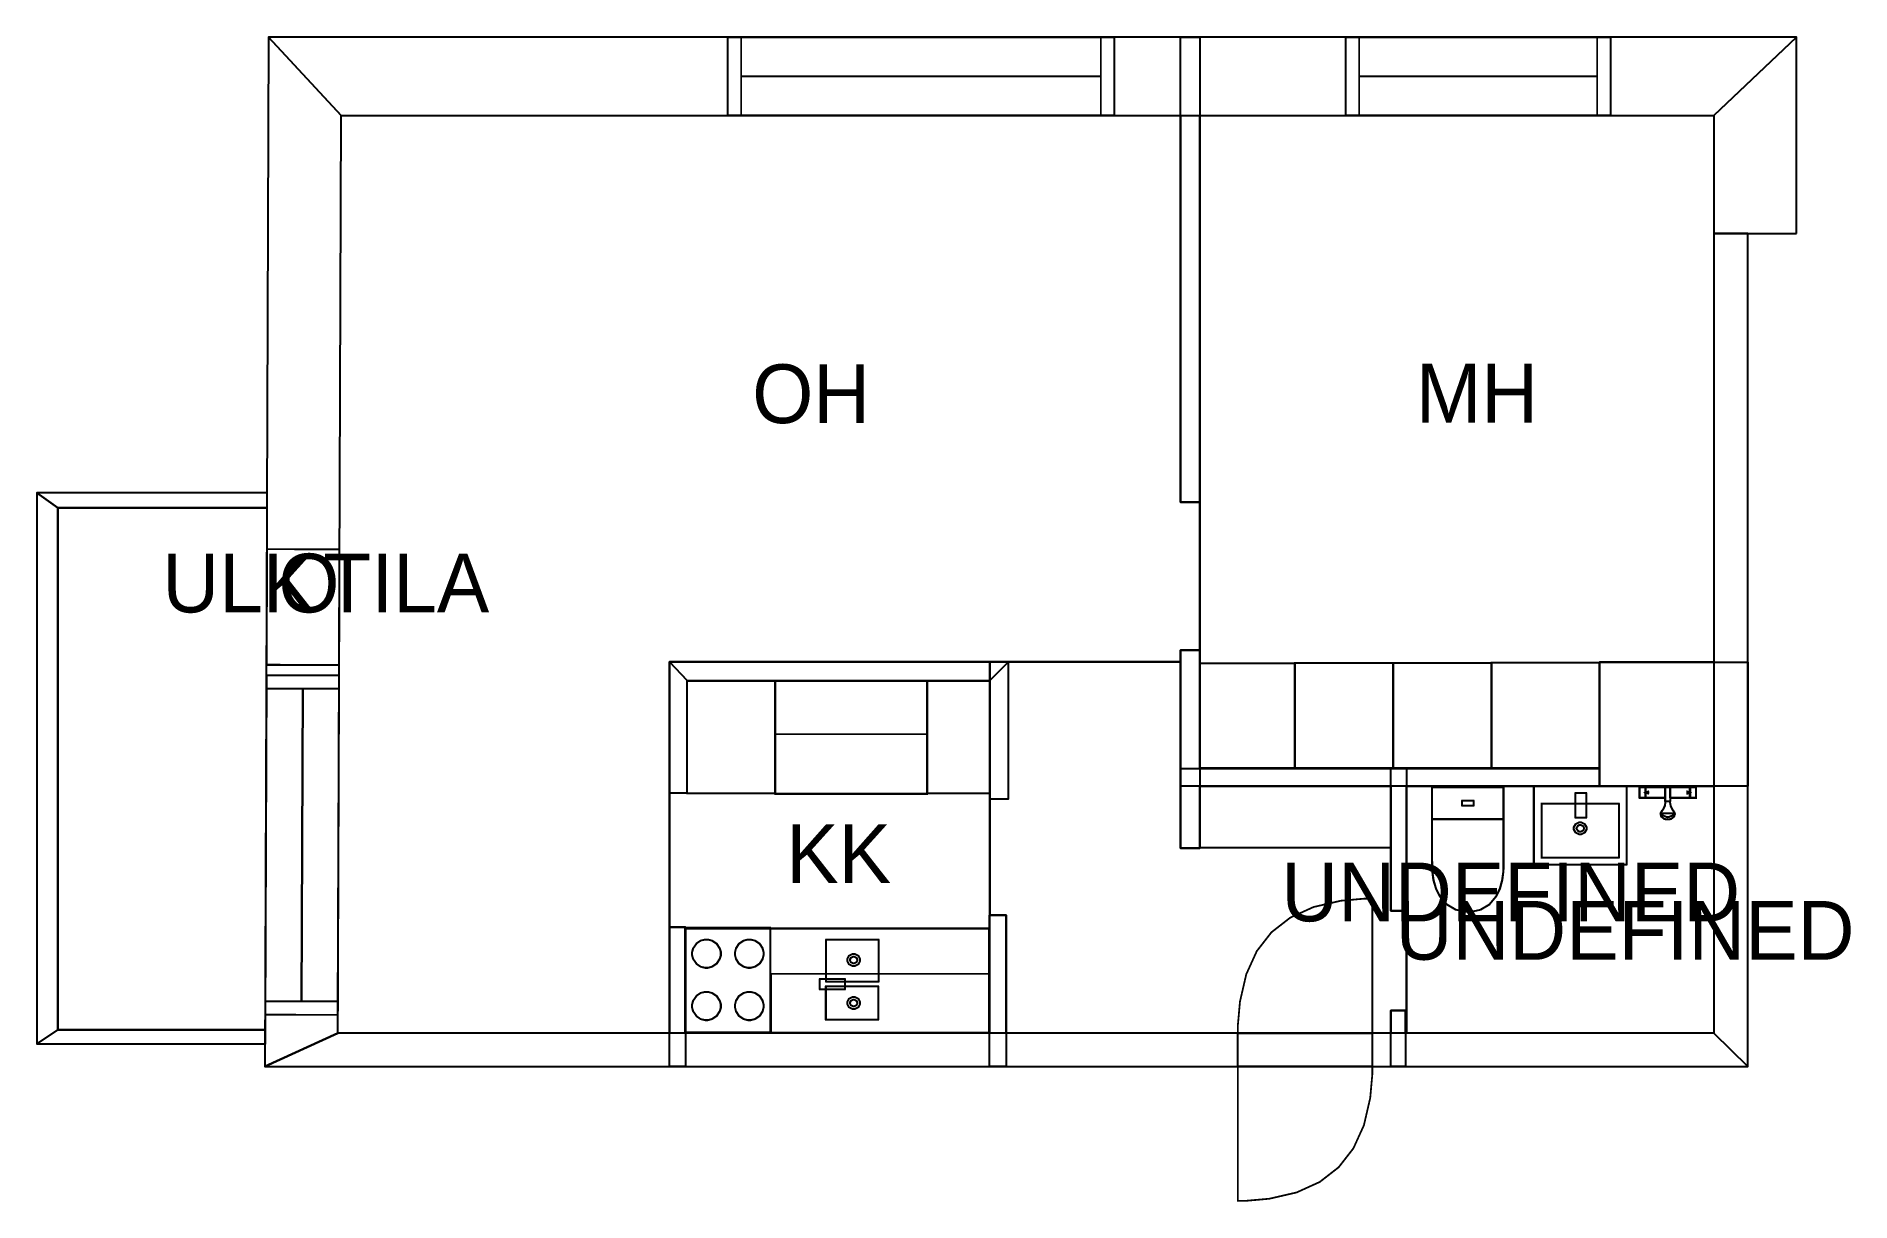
# Model space of a CAD drawing. Extents: x 0.8 to 11.4, y 0 to 6.8.
import ezdxf

# ---------------------------------------------------------------- set-up
doc = ezdxf.new("R2010")
doc.units = 0
doc.layers.get('0').update_dxf_attribs({"linetype": 'CONTINUOUS'})

msp = doc.modelspace()

# ---------------------------------------------------------------- linework, layer by layer
at = {"color": 0}
for points, const_width in [([(2.16303, 6.81267), (2.14144, 0.792751), (2.56771, 0.988064), (2.58686, 6.35476), (2.16303, 6.81267)], 0.002083), ([(11.0948, 6.81267), (2.16303, 6.81267), (2.58686, 6.35476), (10.6108, 6.35476), (11.0948, 6.81267)], 0.002083), ([(4.8475, 6.81267), (7.10542, 6.81267), (7.10542, 6.35476), (4.8475, 6.35476), (4.8475, 6.81267)], 0.010417), ([(4.8475, 6.81267), (7.10542, 6.81267), (7.10542, 6.35476), (4.8475, 6.35476), (4.8475, 6.81267)], 0.010417), ([(7.49289, 6.81267), (7.60678, 6.81267), (7.60678, 4.09244), (7.49289, 4.09244), (7.49289, 6.81267)], 0.002083), ([(8.46013, 6.81267), (10.0071, 6.81267), (10.0071, 6.35476), (8.46013, 6.35476), (8.46013, 6.81267)], 0.010417), ([(8.46013, 6.81267), (10.0071, 6.81267), (10.0071, 6.35476), (8.46013, 6.35476), (8.46013, 6.81267)], 0.010417), ([(11.0948, 5.66374), (11.0948, 6.81267), (10.6108, 6.35476), (10.6108, 5.66374), (11.0948, 5.66374)], 0.002083), ([(10.8099, 0.792751), (10.8099, 5.66374), (10.6117, 5.66374), (10.6117, 0.988064), (10.8099, 0.792751)], 0.002083), ([(2.15343, 4.14811), (0.808214, 4.14811), (0.930718, 4.05935), (2.15343, 4.05935), (2.15343, 4.14811)], 0.002083), ([(0.808214, 4.14811), (0.808214, 0.92475), (0.930718, 1.00673), (0.930718, 4.05935), (0.808214, 4.14811)], 0.002083), ([(2.15343, 4.05935), (0.930718, 4.05935), (0.930718, 1.00673), (2.14561, 1.00673), (2.15343, 4.05935)], 0.002083), ([(2.15229, 3.81808), (2.1499, 3.14258), (2.57542, 3.141), (2.57781, 3.81651), (2.15229, 3.81808)], 0.010417), ([(7.49289, 3.22765), (7.60678, 3.22765), (7.60678, 2.07015), (7.49289, 2.07015), (7.49289, 3.22765)], 0.002083), ([(2.14958, 3.08057), (2.14253, 1.09592), (2.56803, 1.09435), (2.57519, 3.07915), (2.14958, 3.08057)], 0.010417), ([(2.14958, 3.08057), (2.14253, 1.09592), (2.56803, 1.09435), (2.57519, 3.07915), (2.14958, 3.08057)], 0.010417), ([(4.60949, 3.05029), (6.37782, 3.05029), (6.48731, 3.15978), (4.50624, 3.15978), (4.60949, 3.05029)], 0.002083), ([(4.60949, 2.39225), (4.60949, 3.05029), (4.50624, 3.15978), (4.50624, 2.39225), (4.60949, 2.39225)], 0.002083), ([(6.37782, 3.05029), (6.37782, 2.35781), (6.48731, 2.35781), (6.48731, 3.15978), (6.37782, 3.05029)], 0.002083), ([(7.60682, 3.15142), (8.1614, 3.15142), (8.1614, 2.53554), (7.60682, 2.53554), (7.60682, 3.15142)], 0.010417), ([(8.1614, 3.15261), (8.73639, 3.15261), (8.73639, 2.53554), (8.1614, 2.53554), (8.1614, 3.15261)], 0.010417), ([(8.73639, 3.15289), (9.31142, 3.15289), (9.31142, 2.53489), (8.73639, 2.53489), (8.73639, 3.15289)], 0.010417), ([(9.31142, 3.15517), (9.94086, 3.15517), (9.94086, 2.53489), (9.31142, 2.53489), (9.31142, 3.15517)], 0.010417), ([(9.94342, 3.15717), (10.8099, 3.15717), (10.8099, 2.43164), (9.94342, 2.43164), (9.94342, 3.15717)], 0.002083), ([(4.60949, 3.04883), (5.1244, 3.04883), (5.1244, 2.38872), (4.60949, 2.38872), (4.60949, 3.04883)], 0.010417), ([(5.12435, 3.04883), (6.01178, 3.04883), (6.01178, 2.38644), (5.12435, 2.38644), (5.12435, 3.04883)], 0.010417), ([(5.12435, 3.04883), (6.01406, 3.04883), (6.01406, 2.73633), (5.12435, 2.73633), (5.12435, 3.04883)], 0.010417), ([(6.01286, 3.04883), (6.37782, 3.04883), (6.37782, 2.38872), (6.01286, 2.38872), (6.01286, 3.04883)], 0.010417), ([(7.49289, 2.53489), (9.94342, 2.53489), (9.94342, 2.43164), (7.49289, 2.43164), (7.49289, 2.53489)], 0.002083), ([(8.7219, 2.53489), (8.81532, 2.53489), (8.81532, 1.70269), (8.7219, 1.70269), (8.7219, 2.53489)], 0.002083), ([(7.60682, 2.43104), (8.72254, 2.43104), (8.72254, 2.07178), (7.60682, 2.07178), (7.60682, 2.43104)], 0.010417), ([(8.96408, 2.42649), (9.38064, 2.42649), (9.38064, 2.23915), (8.96408, 2.23915), (8.96408, 2.42649)], 0.010417), ([(9.13926, 2.34858), (9.20546, 2.34858), (9.20546, 2.31706), (9.13926, 2.31706), (9.13926, 2.34858)], 0.010417), ([(9.55946, 2.43138), (10.1001, 2.43138), (10.1001, 1.97271), (9.55946, 1.97271), (9.55946, 2.43138)], 0.010417), ([(9.60449, 2.33029), (10.055, 2.33029), (10.055, 2.01324), (9.60449, 2.01324), (9.60449, 2.33029)], 0.010417), ([(9.80268, 2.39312), (9.86518, 2.39312), (9.86518, 2.24729), (9.80268, 2.24729), (9.80268, 2.39312)], 0.010417), ([(10.1771, 2.42649), (10.2105, 2.42649), (10.2105, 2.3629), (10.1771, 2.3629), (10.1771, 2.42649)], 0.010417), ([(10.2105, 2.39415), (10.2137, 2.3954), (10.2234, 2.39925), (10.2261, 2.40044), (10.2261, 2.40044), (10.2261, 2.39903), (10.2261, 2.39469), (10.2261, 2.3904), (10.2261, 2.38894), (10.2261, 2.38894), (10.2237, 2.3896), (10.2138, 2.39301), (10.2105, 2.39415)], 0.010417), ([(10.2105, 2.42649), (10.3272, 2.42649), (10.3272, 2.3629), (10.2105, 2.3629), (10.2105, 2.42649)], 0.010417), ([(10.3272, 2.42649), (10.3553, 2.42649), (10.3553, 2.34315), (10.3482, 2.34315), (10.3324, 2.34315), (10.3272, 2.34315), (10.3272, 2.36399), (10.3272, 2.41086), (10.3272, 2.42649)], 0.010417), ([(10.3553, 2.42649), (10.4719, 2.42649), (10.4719, 2.3629), (10.3553, 2.3629), (10.3553, 2.42649)], 0.010417), ([(10.4709, 2.39415), (10.4677, 2.3954), (10.458, 2.39925), (10.4553, 2.40044), (10.4553, 2.40044), (10.4553, 2.39903), (10.4553, 2.39469), (10.4553, 2.3904), (10.4553, 2.38894), (10.4553, 2.38894), (10.4576, 2.3896), (10.4676, 2.39301), (10.4709, 2.39415)], 0.010417), ([(10.4709, 2.42649), (10.5063, 2.42649), (10.5063, 2.3629), (10.4709, 2.3629), (10.4709, 2.42649)], 0.010417), ([(9.38064, 1.97086), (9.38064, 1.97086), (9.38069, 1.95915), (9.37907, 1.92817), (9.37294, 1.88433), (9.35954, 1.8341), (9.33599, 1.7839), (9.29953, 1.74007), (9.24735, 1.7091), (9.19428, 1.69732), (9.17665, 1.69732), (9.15831, 1.69732), (9.10346, 1.7091), (9.04937, 1.74007), (9.01156, 1.7839), (8.98714, 1.8341), (8.97314, 1.88433), (8.96674, 1.92817), (8.965, 1.95915), (8.96511, 1.97086), (8.96511, 1.97086), (8.96408, 2.23915), (9.38064, 2.23915), (9.38064, 1.97086)], 0.010417), ([(9.86621, 2.18522), (9.86621, 2.17882), (9.85553, 2.15944), (9.83615, 2.14876), (9.82975, 2.14876), (9.82329, 2.14876), (9.80393, 2.15944), (9.79329, 2.17882), (9.79329, 2.18522), (9.79329, 2.19168), (9.80393, 2.21104), (9.82329, 2.22168), (9.82975, 2.22168), (9.83615, 2.22168), (9.85553, 2.21104), (9.86621, 2.19168), (9.86621, 2.18522)], 0.008333), ([(9.85058, 2.18522), (9.85058, 2.18158), (9.84446, 2.17051), (9.83339, 2.16439), (9.82975, 2.16439), (9.82607, 2.16439), (9.815, 2.17051), (9.80892, 2.18158), (9.80892, 2.18522), (9.80892, 2.18892), (9.815, 2.19997), (9.82607, 2.20606), (9.82975, 2.20606), (9.83339, 2.20606), (9.84446, 2.19997), (9.85058, 2.18892), (9.85058, 2.18522)], 0.008333), ([(7.82867, 0.988064), (7.82867, 1.03413), (7.84093, 1.17231), (7.87776, 1.33198), (7.93918, 1.46713), (8.02513, 1.57764), (8.13569, 1.66362), (8.27078, 1.72504), (8.43044, 1.76188), (8.56862, 1.77414), (8.61469, 1.77414), (8.61469, 0.988064), (7.82867, 0.988064)], 0.010417), ([(4.50657, 1.60656), (4.60042, 1.60656), (4.60042, 0.792751), (4.50657, 0.792751), (4.50657, 1.60656)], 0.002083), ([(4.59706, 1.60514), (5.09467, 1.60514), (5.09467, 0.991917), (4.59706, 0.991917), (4.59706, 1.60514)], 0.010417), ([(4.60047, 1.60047), (6.37349, 1.60047), (6.37349, 0.989529), (4.60047, 0.989529), (4.60047, 1.60047)], 0.010417), ([(6.37761, 1.67817), (6.47461, 1.67817), (6.47461, 0.792751), (6.37761, 0.792751), (6.37761, 1.67817)], 0.002083), ([(4.63883, 1.45215), (4.63883, 1.46029), (4.64535, 1.4846), (4.66325, 1.51107), (4.68972, 1.52897), (4.71403, 1.53549), (4.72217, 1.53549), (4.73025, 1.53549), (4.75456, 1.52897), (4.78108, 1.51107), (4.79893, 1.4846), (4.8055, 1.46029), (4.8055, 1.45215), (4.8055, 1.44407), (4.79893, 1.41971), (4.78108, 1.39324), (4.75456, 1.37538), (4.73025, 1.36882), (4.72217, 1.36882), (4.71403, 1.36882), (4.68972, 1.37538), (4.66325, 1.39324), (4.64535, 1.41971), (4.63883, 1.44407), (4.63883, 1.45215)], 0.010417), ([(4.88911, 1.45215), (4.88911, 1.46029), (4.89561, 1.4846), (4.91351, 1.51107), (4.94, 1.52897), (4.96431, 1.53549), (4.97244, 1.53549), (4.98053, 1.53549), (5.00489, 1.52897), (5.03136, 1.51107), (5.04921, 1.4846), (5.05578, 1.46029), (5.05578, 1.45215), (5.05578, 1.44407), (5.04921, 1.41971), (5.03136, 1.39324), (5.00489, 1.37538), (4.98053, 1.36882), (4.97244, 1.36882), (4.96431, 1.36882), (4.94, 1.37538), (4.91351, 1.39324), (4.89561, 1.41971), (4.88911, 1.44407), (4.88911, 1.45215)], 0.010417), ([(5.4216, 1.53489), (5.72743, 1.53489), (5.72743, 1.28803), (5.4216, 1.28803), (5.4216, 1.53489)], 0.010417), ([(5.54622, 1.41558), (5.54622, 1.42204), (5.55686, 1.4414), (5.57622, 1.45204), (5.58268, 1.45204), (5.58908, 1.45204), (5.60846, 1.4414), (5.61914, 1.42204), (5.61914, 1.41558), (5.61914, 1.40918), (5.60846, 1.38981), (5.58908, 1.37912), (5.58268, 1.37912), (5.57622, 1.37912), (5.55686, 1.38981), (5.54622, 1.40918), (5.54622, 1.41558)], 0.008333), ([(5.56185, 1.41558), (5.56185, 1.41928), (5.56793, 1.43033), (5.579, 1.43642), (5.58268, 1.43642), (5.58632, 1.43642), (5.59739, 1.43033), (5.60351, 1.41928), (5.60351, 1.41558), (5.60351, 1.41194), (5.59739, 1.40087), (5.58632, 1.39475), (5.58268, 1.39475), (5.579, 1.39475), (5.56793, 1.40087), (5.56185, 1.41194), (5.56185, 1.41558)], 0.008333), ([(5.10004, 1.33382), (6.37756, 1.33382), (6.37756, 0.990343), (5.10004, 0.990343), (5.10004, 1.33382)], 0.010417), ([(5.38514, 1.30572), (5.53097, 1.30572), (5.53097, 1.24322), (5.38514, 1.24322), (5.38514, 1.30572)], 0.010417), ([(4.63883, 1.146), (4.63883, 1.15413), (4.64535, 1.17849), (4.66325, 1.20497), (4.68972, 1.22282), (4.71403, 1.22933), (4.72217, 1.22933), (4.73025, 1.22933), (4.75456, 1.22282), (4.78108, 1.20497), (4.79893, 1.17849), (4.8055, 1.15413), (4.8055, 1.146), (4.8055, 1.13791), (4.79893, 1.11361), (4.78108, 1.08708), (4.75456, 1.06923), (4.73025, 1.06266), (4.72217, 1.06266), (4.71403, 1.06266), (4.68972, 1.06923), (4.66325, 1.08708), (4.64535, 1.11361), (4.63883, 1.13791), (4.63883, 1.146)], 0.010417), ([(4.88911, 1.146), (4.88911, 1.15413), (4.89561, 1.17849), (4.91351, 1.20497), (4.94, 1.22282), (4.96431, 1.22933), (4.97244, 1.22933), (4.98053, 1.22933), (5.00489, 1.22282), (5.03136, 1.20497), (5.04921, 1.17849), (5.05578, 1.15413), (5.05578, 1.146), (5.05578, 1.13791), (5.04921, 1.11361), (5.03136, 1.08708), (5.00489, 1.06923), (4.98053, 1.06266), (4.97244, 1.06266), (4.96431, 1.06266), (4.94, 1.06923), (4.91351, 1.08708), (4.89561, 1.11361), (4.88911, 1.13791), (4.88911, 1.146)], 0.010417), ([(5.42096, 1.2621), (5.7264, 1.2621), (5.7264, 1.06613), (5.42096, 1.06613), (5.42096, 1.2621)], 0.010417), ([(5.54622, 1.16406), (5.54622, 1.17052), (5.55686, 1.18989), (5.57622, 1.20052), (5.58268, 1.20052), (5.58908, 1.20052), (5.60846, 1.18989), (5.61914, 1.17052), (5.61914, 1.16406), (5.61914, 1.15766), (5.60846, 1.13829), (5.58908, 1.1276), (5.58268, 1.1276), (5.57622, 1.1276), (5.55686, 1.13829), (5.54622, 1.15766), (5.54622, 1.16406)], 0.008333), ([(5.56185, 1.16406), (5.56185, 1.16775), (5.56793, 1.17882), (5.579, 1.1849), (5.58268, 1.1849), (5.58632, 1.1849), (5.59739, 1.17882), (5.60351, 1.16775), (5.60351, 1.16406), (5.60351, 1.16043), (5.59739, 1.14936), (5.58632, 1.14323), (5.58268, 1.14323), (5.579, 1.14323), (5.56793, 1.14936), (5.56185, 1.16043), (5.56185, 1.16406)], 0.008333), ([(8.7219, 1.12017), (8.80811, 1.12017), (8.80811, 0.792751), (8.7219, 0.792751), (8.7219, 1.12017)], 0.002083), ([(0.808214, 0.92475), (2.14561, 0.924642), (2.14561, 1.00673), (0.930718, 1.00673), (0.808214, 0.92475)], 0.002083), ([(2.14144, 0.792751), (10.8099, 0.792751), (10.6117, 0.988064), (2.56771, 0.988064), (2.14144, 0.792751)], 0.002083), ([(7.82867, 0.988064), (8.61458, 0.988064), (8.61458, 0.792751), (7.82867, 0.792751), (7.82867, 0.988064)], 0.010417), ([(7.82867, 0.988064), (8.61458, 0.988064), (8.61458, 0.792751), (7.82867, 0.792751), (7.82867, 0.988064)], 0.010417), ([(8.61458, 0.792751), (8.61458, 0.746744), (8.60226, 0.608561), (8.56543, 0.448893), (8.50401, 0.313803), (8.41808, 0.203287), (8.30751, 0.117296), (8.17242, 0.055881), (8.01275, 0.019043), (7.87457, 0.006727), (7.82856, 0.006727), (7.82856, 0.792751), (8.61458, 0.792751)], 0.010417)]:
    msp.add_lwpolyline(points, close=True, dxfattribs=dict(at, const_width=const_width))
for points in [[(2.16303, 6.81267), (2.14144, 0.792751), (2.56771, 0.988064), (2.58686, 6.35476), (2.16303, 6.81267)], [(11.0948, 6.81267), (2.16303, 6.81267), (2.58686, 6.35476), (10.6108, 6.35476), (11.0948, 6.81267)], [(7.49289, 6.81267), (7.60678, 6.81267), (7.60678, 4.09244), (7.49289, 4.09244), (7.49289, 6.81267)], [(11.0948, 5.66374), (11.0948, 6.81267), (10.6108, 6.35476), (10.6108, 5.66374), (11.0948, 5.66374)], [(10.8099, 0.792751), (10.8099, 5.66374), (10.6117, 5.66374), (10.6117, 0.988064), (10.8099, 0.792751)], [(7.49289, 3.22765), (7.60678, 3.22765), (7.60678, 2.07015), (7.49289, 2.07015), (7.49289, 3.22765)], [(4.60949, 2.39225), (4.60949, 3.05029), (4.50624, 3.15978), (4.50624, 2.39225), (4.60949, 2.39225)], [(4.60949, 3.05029), (6.37782, 3.05029), (6.48731, 3.15978), (4.50624, 3.15978), (4.60949, 3.05029)], [(6.37782, 3.05029), (6.37782, 2.35781), (6.48731, 2.35781), (6.48731, 3.15978), (6.37782, 3.05029)], [(9.94342, 3.15717), (10.8099, 3.15717), (10.8099, 2.43164), (9.94342, 2.43164), (9.94342, 3.15717)], [(7.49289, 2.53489), (9.94342, 2.53489), (9.94342, 2.43164), (7.49289, 2.43164), (7.49289, 2.53489)], [(8.7219, 2.53489), (8.81532, 2.53489), (8.81532, 1.70269), (8.7219, 1.70269), (8.7219, 2.53489)], [(4.50657, 1.60656), (4.60042, 1.60656), (4.60042, 0.792751), (4.50657, 0.792751), (4.50657, 1.60656)], [(6.37761, 1.67817), (6.47461, 1.67817), (6.47461, 0.792751), (6.37761, 0.792751), (6.37761, 1.67817)], [(8.7219, 1.12017), (8.80811, 1.12017), (8.80811, 0.792751), (8.7219, 0.792751), (8.7219, 1.12017)], [(2.14144, 0.792751), (10.8099, 0.792751), (10.6117, 0.988064), (2.56771, 0.988064), (2.14144, 0.792751)]]:
    msp.add_lwpolyline(points, close=True, dxfattribs=at)
at = {"color": 7}
for points in [[(4.8475, 6.81267), (7.10542, 6.81267), (7.10542, 6.35476), (4.8475, 6.35476), (4.8475, 6.81267)], [(4.8475, 6.81267), (7.10542, 6.81267), (7.10542, 6.35476), (4.8475, 6.35476), (4.8475, 6.81267)], [(8.46013, 6.81267), (10.0071, 6.81267), (10.0071, 6.35476), (8.46013, 6.35476), (8.46013, 6.81267)], [(8.46013, 6.81267), (10.0071, 6.81267), (10.0071, 6.35476), (8.46013, 6.35476), (8.46013, 6.81267)], [(7.49289, 4.09244), (7.60678, 4.09244), (7.60678, 3.22765), (7.49289, 3.22765), (7.49289, 3.15978), (4.50624, 3.15978), (4.50624, 0.988064), (2.56771, 0.988064), (2.58686, 6.35476), (7.49289, 6.35476), (7.49289, 4.09244)], [(10.6108, 5.66374), (10.6117, 5.66374), (10.6117, 3.15717), (9.94342, 3.15717), (9.94342, 2.53819), (7.60678, 2.53819), (7.60678, 6.35476), (10.6108, 6.35476), (10.6108, 5.66374)], [(2.15343, 4.14811), (0.808214, 4.14811), (0.930718, 4.05935), (2.15343, 4.05935), (2.15343, 4.14811)], [(0.808214, 4.14811), (0.808214, 0.92475), (0.930718, 1.00673), (0.930718, 4.05935), (0.808214, 4.14811)], [(2.15343, 4.05935), (0.930718, 4.05935), (0.930718, 1.00673), (2.14561, 1.00673), (2.15343, 4.05935)], [(2.15229, 3.81808), (2.1499, 3.14258), (2.57542, 3.141), (2.57781, 3.81651), (2.15229, 3.81808)], [(2.15229, 3.81808), (2.1499, 3.14258), (2.57542, 3.141), (2.57781, 3.81651), (2.15229, 3.81808)], [(2.14958, 3.08057), (2.14253, 1.09592), (2.56803, 1.09435), (2.57519, 3.07915), (2.14958, 3.08057)], [(2.14958, 3.08057), (2.14253, 1.09592), (2.56803, 1.09435), (2.57519, 3.07915), (2.14958, 3.08057)], [(6.37782, 1.67817), (6.37761, 1.67817), (6.37761, 0.988064), (4.60042, 0.988064), (4.60042, 1.60656), (4.50657, 1.60656), (4.50657, 0.988064), (4.50624, 0.988064), (4.50624, 3.15978), (6.37782, 3.15978), (6.37782, 1.67817)], [(7.49289, 2.07015), (7.60678, 2.07015), (7.60678, 2.43164), (8.7219, 2.43164), (8.7219, 1.70269), (8.81532, 1.70269), (8.81532, 0.988064), (8.80811, 0.988064), (8.80811, 1.12017), (8.7219, 1.12017), (8.7219, 0.988064), (6.47461, 0.988064), (6.47461, 1.67817), (6.37782, 1.67817), (6.37782, 3.15978), (7.49289, 3.15978), (7.49289, 2.07015)], [(7.60682, 3.15142), (8.1614, 3.15142), (8.1614, 2.53554), (7.60682, 2.53554), (7.60682, 3.15142)], [(8.1614, 3.15261), (8.73639, 3.15261), (8.73639, 2.53554), (8.1614, 2.53554), (8.1614, 3.15261)], [(8.73639, 3.15289), (9.31142, 3.15289), (9.31142, 2.53489), (8.73639, 2.53489), (8.73639, 3.15289)], [(9.31142, 3.15517), (9.94086, 3.15517), (9.94086, 2.53489), (9.31142, 2.53489), (9.31142, 3.15517)], [(2.14936, 3.0025), (2.57488, 3.00097)], [(2.36214, 3.00174), (2.35558, 1.17323)], [(4.60949, 3.04883), (5.1244, 3.04883), (5.1244, 2.38872), (4.60949, 2.38872), (4.60949, 3.04883)], [(5.12435, 3.04883), (6.01178, 3.04883), (6.01178, 2.38644), (5.12435, 2.38644), (5.12435, 3.04883)], [(6.01286, 3.04883), (6.37782, 3.04883), (6.37782, 2.38872), (6.01286, 2.38872), (6.01286, 3.04883)], [(7.60682, 2.43104), (8.72254, 2.43104), (8.72254, 2.07178), (7.60682, 2.07178), (7.60682, 2.43104)], [(8.81532, 2.43164), (10.6117, 2.43164), (10.6117, 0.988064), (8.81532, 0.988064), (8.81532, 2.43164)], [(8.96408, 2.42649), (9.38064, 2.42649), (9.38064, 2.23915), (8.96408, 2.23915), (8.96408, 2.42649)], [(9.13926, 2.34858), (9.20546, 2.34858), (9.20546, 2.31706), (9.13926, 2.31706), (9.13926, 2.34858)], [(9.55946, 2.43138), (10.1001, 2.43138), (10.1001, 1.97271), (9.55946, 1.97271), (9.55946, 2.43138)], [(9.80268, 2.39312), (9.86518, 2.39312), (9.86518, 2.24729), (9.80268, 2.24729), (9.80268, 2.39312)], [(10.1771, 2.42649), (10.2105, 2.42649), (10.2105, 2.3629), (10.1771, 2.3629), (10.1771, 2.42649)], [(10.2105, 2.42649), (10.3272, 2.42649), (10.3272, 2.3629), (10.2105, 2.3629), (10.2105, 2.42649)], [(10.2105, 2.39415), (10.2137, 2.3954), (10.2234, 2.39925), (10.2261, 2.40044), (10.2261, 2.40044), (10.2261, 2.39903), (10.2261, 2.39469), (10.2261, 2.3904), (10.2261, 2.38894), (10.2261, 2.38894), (10.2237, 2.3896), (10.2138, 2.39301), (10.2105, 2.39415)], [(10.3272, 2.34315), (10.3272, 2.33686), (10.3235, 2.31793), (10.3136, 2.29551), (10.3105, 2.29107), (10.3094, 2.2895), (10.2993, 2.2749), (10.299, 2.27333), (10.2985, 2.27051), (10.3026, 2.25396), (10.3193, 2.2411), (10.3251, 2.24001), (10.3264, 2.23981), (10.3379, 2.23899), (10.3417, 2.23899), (10.3407, 2.23899), (10.3448, 2.23899), (10.3561, 2.23981), (10.3574, 2.24001), (10.3631, 2.2411), (10.3797, 2.25396), (10.3839, 2.27051), (10.3834, 2.27333), (10.3831, 2.2749), (10.373, 2.2895), (10.372, 2.29107), (10.3688, 2.29551), (10.3589, 2.31793), (10.3553, 2.33686), (10.3553, 2.34315)], [(10.3272, 2.42649), (10.3553, 2.42649), (10.3553, 2.34315), (10.3482, 2.34315), (10.3324, 2.34315), (10.3272, 2.34315), (10.3272, 2.36399), (10.3272, 2.41086), (10.3272, 2.42649)], [(10.3553, 2.42649), (10.4719, 2.42649), (10.4719, 2.3629), (10.3553, 2.3629), (10.3553, 2.42649)], [(10.4709, 2.39415), (10.4677, 2.3954), (10.458, 2.39925), (10.4553, 2.40044), (10.4553, 2.40044), (10.4553, 2.39903), (10.4553, 2.39469), (10.4553, 2.3904), (10.4553, 2.38894), (10.4553, 2.38894), (10.4576, 2.3896), (10.4676, 2.39301), (10.4709, 2.39415)], [(10.4709, 2.42649), (10.5063, 2.42649), (10.5063, 2.3629), (10.4709, 2.3629), (10.4709, 2.42649)], [(9.38064, 1.97086), (9.38064, 1.97086), (9.38069, 1.95915), (9.37907, 1.92817), (9.37294, 1.88433), (9.35954, 1.8341), (9.33599, 1.7839), (9.29953, 1.74007), (9.24735, 1.7091), (9.19428, 1.69732), (9.17665, 1.69732), (9.15831, 1.69732), (9.10346, 1.7091), (9.04937, 1.74007), (9.01156, 1.7839), (8.98714, 1.8341), (8.97314, 1.88433), (8.96674, 1.92817), (8.965, 1.95915), (8.96511, 1.97086), (8.96511, 1.97086), (8.96408, 2.23915), (9.38064, 2.23915), (9.38064, 1.97086)], [(9.60449, 2.33029), (10.055, 2.33029), (10.055, 2.01324), (9.60449, 2.01324), (9.60449, 2.33029)], [(10.299, 2.27229), (10.2993, 2.27181), (10.3111, 2.26167), (10.3348, 2.2525), (10.3428, 2.2525), (10.349, 2.25276), (10.3717, 2.26204), (10.3829, 2.27181), (10.3834, 2.27229)], [(9.86621, 2.18522), (9.86621, 2.17882), (9.85553, 2.15944), (9.83615, 2.14876), (9.82975, 2.14876), (9.82329, 2.14876), (9.80393, 2.15944), (9.79329, 2.17882), (9.79329, 2.18522), (9.79329, 2.19168), (9.80393, 2.21104), (9.82329, 2.22168), (9.82975, 2.22168), (9.83615, 2.22168), (9.85553, 2.21104), (9.86621, 2.19168), (9.86621, 2.18522)], [(9.85058, 2.18522), (9.85058, 2.18158), (9.84446, 2.17051), (9.83339, 2.16439), (9.82975, 2.16439), (9.82607, 2.16439), (9.815, 2.17051), (9.80892, 2.18158), (9.80892, 2.18522), (9.80892, 2.18892), (9.815, 2.19997), (9.82607, 2.20606), (9.82975, 2.20606), (9.83339, 2.20606), (9.84446, 2.19997), (9.85058, 2.18892), (9.85058, 2.18522)], [(4.59706, 1.60514), (5.09467, 1.60514), (5.09467, 0.991917), (4.59706, 0.991917), (4.59706, 1.60514)], [(4.60047, 1.60047), (6.37349, 1.60047), (6.37349, 0.989529), (4.60047, 0.989529), (4.60047, 1.60047)], [(4.63883, 1.45215), (4.63883, 1.46029), (4.64535, 1.4846), (4.66325, 1.51107), (4.68972, 1.52897), (4.71403, 1.53549), (4.72217, 1.53549), (4.73025, 1.53549), (4.75456, 1.52897), (4.78108, 1.51107), (4.79893, 1.4846), (4.8055, 1.46029), (4.8055, 1.45215), (4.8055, 1.44407), (4.79893, 1.41971), (4.78108, 1.39324), (4.75456, 1.37538), (4.73025, 1.36882), (4.72217, 1.36882), (4.71403, 1.36882), (4.68972, 1.37538), (4.66325, 1.39324), (4.64535, 1.41971), (4.63883, 1.44407), (4.63883, 1.45215)], [(4.88911, 1.45215), (4.88911, 1.46029), (4.89561, 1.4846), (4.91351, 1.51107), (4.94, 1.52897), (4.96431, 1.53549), (4.97244, 1.53549), (4.98053, 1.53549), (5.00489, 1.52897), (5.03136, 1.51107), (5.04921, 1.4846), (5.05578, 1.46029), (5.05578, 1.45215), (5.05578, 1.44407), (5.04921, 1.41971), (5.03136, 1.39324), (5.00489, 1.37538), (4.98053, 1.36882), (4.97244, 1.36882), (4.96431, 1.36882), (4.94, 1.37538), (4.91351, 1.39324), (4.89561, 1.41971), (4.88911, 1.44407), (4.88911, 1.45215)], [(5.4216, 1.53489), (5.72743, 1.53489), (5.72743, 1.28803), (5.4216, 1.28803), (5.4216, 1.53489)], [(5.54622, 1.41558), (5.54622, 1.42204), (5.55686, 1.4414), (5.57622, 1.45204), (5.58268, 1.45204), (5.58908, 1.45204), (5.60846, 1.4414), (5.61914, 1.42204), (5.61914, 1.41558), (5.61914, 1.40918), (5.60846, 1.38981), (5.58908, 1.37912), (5.58268, 1.37912), (5.57622, 1.37912), (5.55686, 1.38981), (5.54622, 1.40918), (5.54622, 1.41558)], [(5.56185, 1.41558), (5.56185, 1.41928), (5.56793, 1.43033), (5.579, 1.43642), (5.58268, 1.43642), (5.58632, 1.43642), (5.59739, 1.43033), (5.60351, 1.41928), (5.60351, 1.41558), (5.60351, 1.41194), (5.59739, 1.40087), (5.58632, 1.39475), (5.58268, 1.39475), (5.579, 1.39475), (5.56793, 1.40087), (5.56185, 1.41194), (5.56185, 1.41558)], [(5.38514, 1.30572), (5.53097, 1.30572), (5.53097, 1.24322), (5.38514, 1.24322), (5.38514, 1.30572)], [(2.14279, 1.17399), (2.56836, 1.17247)], [(4.63883, 1.146), (4.63883, 1.15413), (4.64535, 1.17849), (4.66325, 1.20497), (4.68972, 1.22282), (4.71403, 1.22933), (4.72217, 1.22933), (4.73025, 1.22933), (4.75456, 1.22282), (4.78108, 1.20497), (4.79893, 1.17849), (4.8055, 1.15413), (4.8055, 1.146), (4.8055, 1.13791), (4.79893, 1.11361), (4.78108, 1.08708), (4.75456, 1.06923), (4.73025, 1.06266), (4.72217, 1.06266), (4.71403, 1.06266), (4.68972, 1.06923), (4.66325, 1.08708), (4.64535, 1.11361), (4.63883, 1.13791), (4.63883, 1.146)], [(4.88911, 1.146), (4.88911, 1.15413), (4.89561, 1.17849), (4.91351, 1.20497), (4.94, 1.22282), (4.96431, 1.22933), (4.97244, 1.22933), (4.98053, 1.22933), (5.00489, 1.22282), (5.03136, 1.20497), (5.04921, 1.17849), (5.05578, 1.15413), (5.05578, 1.146), (5.05578, 1.13791), (5.04921, 1.11361), (5.03136, 1.08708), (5.00489, 1.06923), (4.98053, 1.06266), (4.97244, 1.06266), (4.96431, 1.06266), (4.94, 1.06923), (4.91351, 1.08708), (4.89561, 1.11361), (4.88911, 1.13791), (4.88911, 1.146)], [(5.42096, 1.2621), (5.7264, 1.2621), (5.7264, 1.06613), (5.42096, 1.06613), (5.42096, 1.2621)], [(5.54622, 1.16406), (5.54622, 1.17052), (5.55686, 1.18989), (5.57622, 1.20052), (5.58268, 1.20052), (5.58908, 1.20052), (5.60846, 1.18989), (5.61914, 1.17052), (5.61914, 1.16406), (5.61914, 1.15766), (5.60846, 1.13829), (5.58908, 1.1276), (5.58268, 1.1276), (5.57622, 1.1276), (5.55686, 1.13829), (5.54622, 1.15766), (5.54622, 1.16406)], [(5.56185, 1.16406), (5.56185, 1.16775), (5.56793, 1.17882), (5.579, 1.1849), (5.58268, 1.1849), (5.58632, 1.1849), (5.59739, 1.17882), (5.60351, 1.16775), (5.60351, 1.16406), (5.60351, 1.16043), (5.59739, 1.14936), (5.58632, 1.14323), (5.58268, 1.14323), (5.579, 1.14323), (5.56793, 1.14936), (5.56185, 1.16043), (5.56185, 1.16406)], [(0.808214, 0.92475), (2.14561, 0.924642), (2.14561, 1.00673), (0.930718, 1.00673), (0.808214, 0.92475)], [(7.82867, 0.988064), (8.61458, 0.988064), (8.61458, 0.792751), (7.82867, 0.792751), (7.82867, 0.988064)], [(7.82867, 0.988064), (8.61458, 0.988064), (8.61458, 0.792751), (7.82867, 0.792751), (7.82867, 0.988064)]]:
    msp.add_lwpolyline(points, close=True, dxfattribs=at)
at = {"color": 0, "const_width": 0.010417}
for points in [[(4.92562, 6.81261), (4.92562, 6.35476)], [(7.02729, 6.81261), (7.02729, 6.35476)], [(8.53825, 6.81261), (8.53825, 6.35476)], [(9.92893, 6.81261), (9.92893, 6.35476)], [(7.02729, 6.58371), (4.92562, 6.58371)], [(9.92893, 6.58371), (8.53825, 6.58371)], [(2.14936, 3.0025), (2.57488, 3.00097)], [(2.36214, 3.00174), (2.35558, 1.17323)], [(10.3272, 2.34315), (10.3272, 2.33686), (10.3235, 2.31793), (10.3136, 2.29551), (10.3105, 2.29107), (10.3094, 2.2895), (10.2993, 2.2749), (10.299, 2.27333), (10.2985, 2.27051), (10.3026, 2.25396), (10.3193, 2.2411), (10.3251, 2.24001), (10.3264, 2.23981), (10.3379, 2.23899), (10.3417, 2.23899), (10.3407, 2.23899), (10.3448, 2.23899), (10.3561, 2.23981), (10.3574, 2.24001), (10.3631, 2.2411), (10.3797, 2.25396), (10.3839, 2.27051), (10.3834, 2.27333), (10.3831, 2.2749), (10.373, 2.2895), (10.372, 2.29107), (10.3688, 2.29551), (10.3589, 2.31793), (10.3553, 2.33686), (10.3553, 2.34315)], [(10.299, 2.27229), (10.2993, 2.27181), (10.3111, 2.26167), (10.3348, 2.2525), (10.3428, 2.2525), (10.349, 2.25276), (10.3717, 2.26204), (10.3829, 2.27181), (10.3834, 2.27229)], [(2.14279, 1.17399), (2.56836, 1.17247)]]:
    msp.add_lwpolyline(points, dxfattribs=at)
at = {"color": 7}
for points, const_width in [([(7.49289, 4.09244), (7.60678, 4.09244), (7.60678, 3.22765), (7.49289, 3.22765), (7.49289, 3.15978), (4.50624, 3.15978), (4.50624, 0.988064), (2.56771, 0.988064), (2.58686, 6.35476), (7.49289, 6.35476), (7.49289, 4.09244)], 0.002083), ([(10.6108, 5.66374), (10.6117, 5.66374), (10.6117, 3.15717), (9.94342, 3.15717), (9.94342, 2.53819), (7.60678, 2.53819), (7.60678, 6.35476), (10.6108, 6.35476), (10.6108, 5.66374)], 0.002083), ([(2.15229, 3.81808), (2.1499, 3.14258), (2.57542, 3.141), (2.57781, 3.81651), (2.15229, 3.81808)], 0.010417), ([(6.37782, 1.67817), (6.37761, 1.67817), (6.37761, 0.988064), (4.60042, 0.988064), (4.60042, 1.60656), (4.50657, 1.60656), (4.50657, 0.988064), (4.50624, 0.988064), (4.50624, 3.15978), (6.37782, 3.15978), (6.37782, 1.67817)], 0.002083), ([(7.49289, 2.07015), (7.60678, 2.07015), (7.60678, 2.43164), (8.7219, 2.43164), (8.7219, 1.70269), (8.81532, 1.70269), (8.81532, 0.988064), (8.80811, 0.988064), (8.80811, 1.12017), (8.7219, 1.12017), (8.7219, 0.988064), (6.47461, 0.988064), (6.47461, 1.67817), (6.37782, 1.67817), (6.37782, 3.15978), (7.49289, 3.15978), (7.49289, 2.07015)], 0.002083), ([(8.81532, 2.43164), (10.6117, 2.43164), (10.6117, 0.988064), (8.81532, 0.988064), (8.81532, 2.43164)], 0.002083)]:
    msp.add_lwpolyline(points, close=True, dxfattribs=dict(at, const_width=const_width))

# ---------------------------------------------------------------- texts
at = {"color": 0}
for s, p in [('OH', (4.98972, 4.55524)), ('MH', (8.86901, 4.55886)), ('ULK', (1.54211, 3.44803)), ('O', (2.21972, 3.44803)), ('TILA', (2.48203, 3.44803)), ('KK', (5.18857, 1.86561)), ('UNDEFINED', (8.08294, 1.64129)), ('UNDEFINED', (8.75149, 1.41692))]:
    msp.add_text(s, height=0.34375, dxfattribs=at).set_placement(p)

doc.saveas('drawing.dxf')
